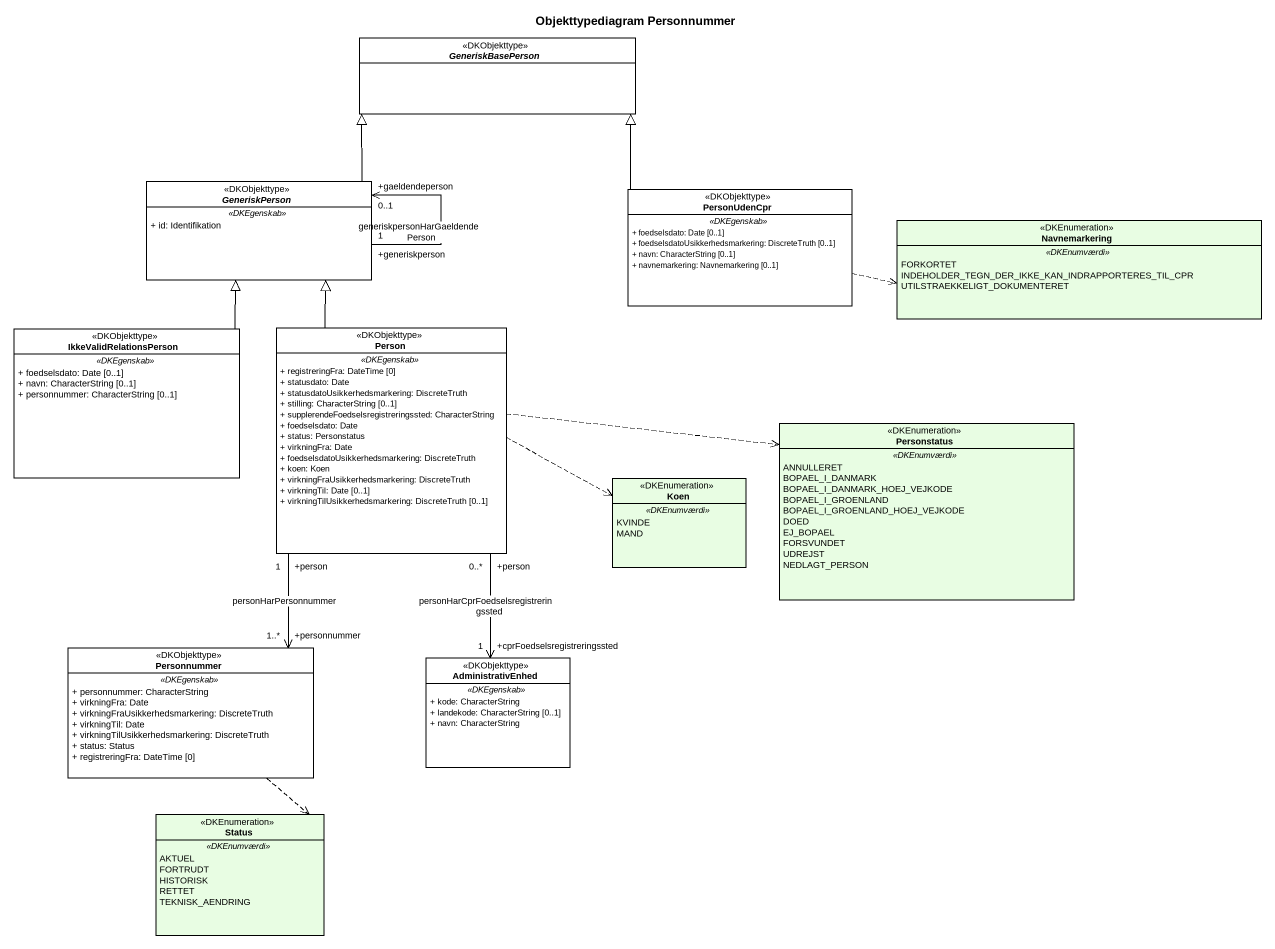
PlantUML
@startuml
title Objekttypediagram Personnummer
hide circle
hide empty members
skinparam classAttributeIconSize 0
abstract class GeneriskBasePerson <<DKObjekttype>>
abstract class GeneriskPerson <<DKObjekttype>> {
  .. <<DKEgenskab>> ..
  + id: Identifikation
}
class PersonUdenCpr <<DKObjekttype>> {
  .. <<DKEgenskab>> ..
  + foedselsdato: Date [0..1]
  + foedselsdatoUsikkerhedsmarkering: DiscreteTruth [0..1]
  + navn: CharacterString [0..1]
  + navnemarkering: Navnemarkering [0..1]
}
enum Navnemarkering <<DKEnumeration>> #E8FDE3 {
  .. <<DKEnumværdi>> ..
  FORKORTET
  INDEHOLDER_TEGN_DER_IKKE_KAN_INDRAPPORTERES_TIL_CPR
  UTILSTRAEKKELIGT_DOKUMENTERET
}
class IkkeValidRelationsPerson <<DKObjekttype>> {
  .. <<DKEgenskab>> ..
  + foedselsdato: Date [0..1]
  + navn: CharacterString [0..1]
  + personnummer: CharacterString [0..1]
}
class "Person" as Person_ <<DKObjekttype>> {
  .. <<DKEgenskab>> ..
  + registreringFra: DateTime [0]
  + statusdato: Date
  + statusdatoUsikkerhedsmarkering: DiscreteTruth
  + stilling: CharacterString [0..1]
  + supplerendeFoedselsregistreringssted: CharacterString
  + foedselsdato: Date
  + status: Personstatus
  + virkningFra: Date
  + foedselsdatoUsikkerhedsmarkering: DiscreteTruth
  + koen: Koen
  + virkningFraUsikkerhedsmarkering: DiscreteTruth
  + virkningTil: Date [0..1]
  + virkningTilUsikkerhedsmarkering: DiscreteTruth [0..1]
}
enum Personstatus <<DKEnumeration>> #E8FDE3 {
  .. <<DKEnumværdi>> ..
  ANNULLERET
  BOPAEL_I_DANMARK
  BOPAEL_I_DANMARK_HOEJ_VEJKODE
  BOPAEL_I_GROENLAND
  BOPAEL_I_GROENLAND_HOEJ_VEJKODE
  DOED
  EJ_BOPAEL
  FORSVUNDET
  UDREJST
  NEDLAGT_PERSON
}
enum Koen <<DKEnumeration>> #E8FDE3 {
  .. <<DKEnumværdi>> ..
  KVINDE
  MAND
}
class Personnummer <<DKObjekttype>> {
  .. <<DKEgenskab>> ..
  + personnummer: CharacterString
  + virkningFra: Date
  + virkningFraUsikkerhedsmarkering: DiscreteTruth
  + virkningTil: Date
  + virkningTilUsikkerhedsmarkering: DiscreteTruth
  + status: Status
  + registreringFra: DateTime [0]
}
class AdministrativEnhed <<DKObjekttype>> {
  .. <<DKEgenskab>> ..
  + kode: CharacterString
  + landekode: CharacterString [0..1]
  + navn: CharacterString
}
enum Status <<DKEnumeration>> #E8FDE3 {
  .. <<DKEnumværdi>> ..
  AKTUEL
  FORTRUDT
  HISTORISK
  RETTET
  TEKNISK_AENDRING
}
GeneriskPerson -up-|> GeneriskBasePerson
GeneriskPerson "+generiskperson\n1" --> "+gaeldendeperson\n0..1" GeneriskPerson : generiskpersonHarGaeldendePerson
PersonUdenCpr -up-|> GeneriskBasePerson
PersonUdenCpr .right.> Navnemarkering
IkkeValidRelationsPerson -up-|> GeneriskPerson
Person_ -up-|> GeneriskPerson
Person_ .right.> Personstatus
Person_ .right.> Koen
Person_ "+person\n1" --> "+personnummer\n1..*" Personnummer : personHarPersonnummer
Person_ "+person\n0..*" --> "+cprFoedselsregistreringssted\n1" AdministrativEnhed : personHarCprFoedselsregistreringssted
Personnummer ..> Status
@enduml
